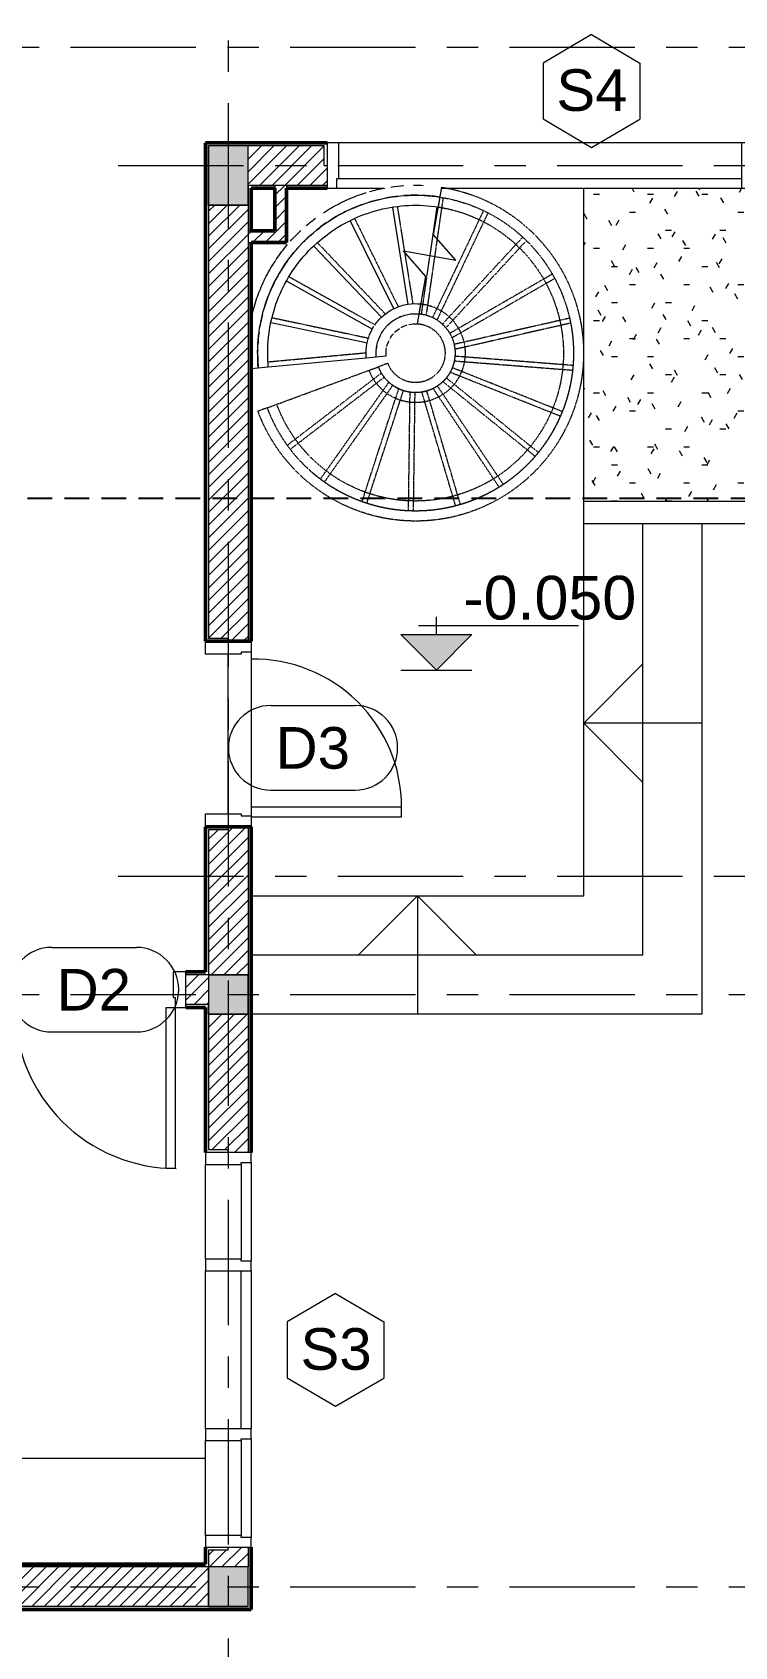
# Model space of a CAD drawing. Header units: millimetres. Extents: x 2164007 to 2324354, y -2513385 to -2308978.
# Drawn here: x 2216268 to 2219826, y -2395527 to -2387347 of the extents above; entities that cross this region are included whole.
import ezdxf

# ---------------------------------------------------------------- set-up
doc = ezdxf.new("R2010")
doc.units = ezdxf.units.MM
for name, pattern in [('Dash 1_16_', [3.175, 1.5875, -1.5875]), ('DASHED2', [0.375, 0.25, -0.125]), ('Grid Line', [22.225, 12.7, -3.175, 3.175, -3.175]), ('HIDDEN2', [0.1875, 0.125, -0.0625]), ('Overhead 1_16_', [2.579687, 1.5875, -0.992187])]:
    doc.linetypes.add(name, pattern=pattern)
for name, color, linetype, lineweight in [('A-DETL-MEDM', 33, 'Continuous', 20), ('A-DETL-THIN', 151, 'Continuous', 9), ('A-DOOR', 8, 'Continuous', 13), ('A-DOOR-IDEN', 8, 'Continuous', 9), ('A-FLOR', 8, 'Continuous', 13), ('A-FLOR-HRAL', 8, 'Continuous', 9), ('A-FLOR-PATT', 8, 'Continuous', 13), ('A-GLAZ', 8, 'Continuous', 13), ('A-GLAZ-IDEN', 152, 'Continuous', 9), ('A-WALL', 113, 'Continuous', 20), ('A-WALL-PATT', 8, 'Continuous', 50), ('G-ANNO-DIMS', 111, 'Continuous', 9), ('I-FURN', 8, 'Continuous', 9), ('S-COLS', 52, 'Continuous', 9), ('S-GRID', 8, 'Continuous', 9), ('S-STRS', 8, 'Continuous', 9), ('S-STRS-MBND', 8, 'Overhead 1_16_', 9)]:
    doc.layers.add(name, color=color, linetype=linetype, lineweight=lineweight)
doc.layers.add('NETGIONG', color=21, linetype='HIDDEN2')
doc.styles.add('Arial', font='arial.ttf', dxfattribs={"height": 175.652835})
doc.styles.add('Arial_3', font='arial.ttf', dxfattribs={"height": 177.035928})
pattern_1 = [(45, (2219476.043, -2391093.63), (-31.8198, 31.8198), [])]

# ---------------------------------------------------------------- blocks, each defined once
blk = doc.blocks.new('Furniture 16 - Furniture 3-1064372-TÂ_NG 1')
at = {"layer": 'I-FURN'}
for p, q in [((-12220.1, 6261.8), (-12755.1, 6261.8)), ((-12220.1, 4847), (-12220.1, 6261.8))]:
    blk.add_line(p, q, dxfattribs=at)
blk = doc.blocks.new('CUADI XINFA 65X940X2300 - D2-1066362-TÂ_NG 1')
at = {"layer": 'A-DOOR', "lineweight": 9}
for p, q in [((-410, 906.2), (-365, 906.2)), ((-410, 90), (-410, 906.2)), ((-365, 906.2), (-365, 90)), ((-365, 90), (-410, 90))]:
    blk.add_line(p, q, dxfattribs=at)
at = {"layer": 'A-DOOR'}
for p, q in [((-410, 90), (-465, 90)), ((-465, 90), (-465, -90)), ((-410, 40), (-410, 90)), ((475, 90), (420, 90)), ((420, 90), (420, 40)), ((475, -90), (475, 90)), ((-400, 40), (-410, 40)), ((-400, -90), (-400, 40)), ((420, 40), (410, 40)), ((410, 40), (410, -90)), ((-465, -90), (-400, -90)), ((410, -90), (475, -90))]:
    blk.add_line(p, q, dxfattribs=at)
at = {"layer": 'A-DOOR', "lineweight": 9}
blk.add_arc((-415, 90), 816.2, 360, 90, dxfattribs=at)
blk = doc.blocks.new('Cua di XIN FA la 940X2800 - D3-1110173-TÂ_NG 1')
at = {"layer": 'A-DOOR'}
for p, q in [((-470, 115), (-405, 115)), ((-470, -115), (-470, 115)), ((-405, 115), (-405, -65)), ((405, 115), (470, 115)), ((405, -65), (405, 115)), ((470, 115), (470, -115)), ((-415, -65), (-415, -115)), ((-405, -65), (-415, -65)), ((415, -65), (405, -65)), ((415, -115), (415, -65)), ((-415, -115), (-470, -115)), ((470, -115), (415, -115))]:
    blk.add_line(p, q, dxfattribs=at)
at = {"layer": 'A-DOOR', "lineweight": 20}
for p, q in [((-420, -115), (-420, -877.5)), ((-370, -115), (-415, -115)), ((-370, -877.5), (-370, -115)), ((-420, -877.5), (-370, -877.5))]:
    blk.add_line(p, q, dxfattribs=at)
at = {"layer": 'A-DOOR', "lineweight": 9}
blk.add_line((-370, -115), (-415, -115), dxfattribs=at)
blk.add_arc((-370, -127.5), 750, 270, 0.85864, dxfattribs=at)
blk = doc.blocks.new('cua so 3200x1850x60 - S4-1124333-TÂ_NG 1')
at = {"layer": 'A-GLAZ'}
for p, q in [((-1550, 115), (-1600, 115)), ((-1600, 115), (-1600, -115)), ((-1550, 65), (-1550, 115)), ((-550, 115), (-1550, 115)), ((-500, 115), (-550, 115)), ((-550, 115), (-550, 65)), ((-500, -115), (-500, 115)), ((1018.8, 115), (-500, 115)), ((1550, 115), (1312.2, 115)), ((1600, 115), (1550, 115)), ((1550, 115), (1550, 65)), ((1600, -115), (1600, 115)), ((-1540, 65), (-1550, 65)), ((-1540, -115), (-1540, 65)), ((-560, 65), (-1540, 65)), ((-550, 65), (-560, 65)), ((-560, 65), (-560, -115)), ((1540, 65), (-500, 65)), ((1550, 65), (1540, 65)), ((1540, 65), (1540, -115)), ((-1600, -115), (-1540, -115)), ((-1540, -115), (-560, -115)), ((-560, -115), (-500, -115)), ((-500, -115), (1540, -115)), ((1540, -115), (1600, -115))]:
    blk.add_line(p, q, dxfattribs=at)
at = {"layer": 'A-GLAZ', "linetype": 'Dash 1_16_', "lineweight": 9}
for p, q in [((-1050, 115), (-1550, 115)), ((-1261, 115), (-1050, 115)), ((-1050, 115), (-550, 115)), ((-839, 115), (-1050, 115))]:
    blk.add_line(p, q, dxfattribs=at)
blk = doc.blocks.new('SO2000X2000X700 - S3-1099097-TÂ_NG 1')
at = {"layer": 'A-GLAZ'}
for p, q in [((-950, 115), (-1000, 115)), ((-1000, 115), (-1000, -115)), ((-950, 65), (-950, 115)), ((-950, 115), (-450, 115)), ((-400, 115), (-450, 115)), ((-450, 115), (-450, 65)), ((-400, 115), (400, 115)), ((-400, 65), (-400, 115)), ((450, 115), (400, 115)), ((400, 115), (400, 65)), ((450, 65), (450, 115)), ((450, 115), (950, 115)), ((1000, 115), (950, 115)), ((950, 115), (950, 65)), ((1000, -115), (1000, 115)), ((-940, 65), (-950, 65)), ((-940, -115), (-940, 65)), ((-940, 65), (-460, 65)), ((-450, 65), (-460, 65)), ((-460, 65), (-460, -115)), ((-400, -115), (-400, 65)), ((400, 65), (-400, 65)), ((400, 65), (400, -115)), ((460, 65), (450, 65)), ((460, -115), (460, 65)), ((460, 65), (940, 65)), ((950, 65), (940, 65)), ((940, 65), (940, -115)), ((-1000, -115), (-940, -115)), ((-460, -115), (-940, -115)), ((-460, -115), (-400, -115)), ((400, -115), (-400, -115)), ((400, -115), (460, -115)), ((940, -115), (460, -115)), ((940, -115), (1000, -115))]:
    blk.add_line(p, q, dxfattribs=at)
blk = doc.blocks.new('Floors 2 - Floors 2-1072351-TÂ_NG 1')
at = {"layer": 'A-FLOR'}
for p, q in [((-114.9, -929), (-114.9, 1256)), ((185.1, -1229), (185.1, 1256)), ((-114.9, -929), (-2099.9, -929)), ((185.1, -1229), (-2099.9, -1229))]:
    blk.add_line(p, q, dxfattribs=at)
blk = doc.blocks.new('Top Rail Type - Top Rail_Internal_-1073175-TÂ_NG 1')
at = {"layer": 'A-FLOR-HRAL'}
for p, q in [((-1248.2, 2320), (-1239.1, 2370.1)), ((-1516, 2097.6), (-1465.4, 2102.3))]:
    blk.add_line(p, q, dxfattribs=at)
at = {"layer": 'A-FLOR-HRAL', "linetype": 'Overhead 1_16_'}
blk.add_line((-1501.6, 2034), (-1453.9, 2051.6), dxfattribs=at)
at = {"layer": 'A-FLOR-HRAL'}
for points in [[(-1471.8, 2264.5), (-1459, 2282.8), (-1428.5, 2316), (-1371.2, 2351.9), (-1306.4, 2371.4), (-1261.3, 2372.5), (-1239.1, 2370.1)], [(-1465.4, 2102.3), (-1467.2, 2121.7), (-1465.1, 2161), (-1445.1, 2216.6), (-1409.9, 2264.1), (-1362.5, 2299.4), (-1306.9, 2319.6), (-1267.6, 2321.7), (-1248.2, 2320)], [(-1500.9, 2209.4), (-1494.7, 2226), (-1486.6, 2241.9), (-1477, 2256.8)], [(-1516, 2097.6), (-1517.7, 2116), (-1517.1, 2153.4), (-1508.2, 2189.7), (-1501.8, 2207.1)]]:
    blk.add_open_spline(points, degree=3, dxfattribs=at)
at = {"layer": 'A-FLOR-HRAL', "linetype": 'Overhead 1_16_'}
for points in [[(-1248.2, 2320), (-1231.5, 2318.5), (-1198.5, 2311.2), (-1153.2, 2288.3), (-1115.1, 2255), (-1086.5, 2213.1), (-1075, 2181.4), (-1071.2, 2165)], [(-1239.1, 2370.1), (-1218.5, 2367.9), (-1177.9, 2358.3), (-1122.3, 2329.3), (-1075.6, 2287.6), (-1040.5, 2235.8), (-1026.3, 2196.5), (-1021.7, 2176.3)], [(-1021.7, 2176.3), (-1016.6, 2154), (-1012.7, 2107.9), (-1025.6, 2039.8), (-1056.4, 1977.8), (-1102.9, 1926.4), (-1161.6, 1889.4), (-1228, 1869.7), (-1297.3, 1868.8), (-1364.3, 1886.5), (-1424, 1921.8), (-1471.9, 1971.8), (-1493.7, 2012.6), (-1501.6, 2034)], [(-1071.2, 2165), (-1066.8, 2145.5), (-1063.9, 2105), (-1077.7, 2045.6), (-1108.5, 1993.1), (-1153.5, 1952), (-1208.6, 1926.1), (-1268.9, 1917.8), (-1329, 1927.7), (-1383.5, 1955), (-1427.4, 1997.2), (-1447, 2032.8), (-1453.9, 2051.6)]]:
    blk.add_open_spline(points, degree=3, dxfattribs=at)
blk = doc.blocks.new('Top Rail Type - Top Rail_Internal_-1073186-TÂ_NG 1')
at = {"layer": 'A-FLOR-HRAL'}
for p, q in [((-1150.7, 2861), (-1141.7, 2911)), ((-2062.9, 2046.7), (-2012.3, 2051.4))]:
    blk.add_line(p, q, dxfattribs=at)
at = {"layer": 'A-FLOR-HRAL', "linetype": 'Overhead 1_16_'}
blk.add_line((-2016.9, 1844), (-1969.2, 1861.6), dxfattribs=at)
at = {"layer": 'A-FLOR-HRAL'}
for points in [[(-2062.9, 2046.7), (-2067.8, 2100.4), (-2066.9, 2208.8), (-2033, 2367.8), (-1967.7, 2516.7), (-1873.9, 2649.5), (-1755.4, 2760.8), (-1616.9, 2846), (-1464.1, 2901.6), (-1303.2, 2925.4), (-1195, 2919.4), (-1141.7, 2911)], [(-2012.3, 2051.4), (-2016.9, 2101.6), (-2016.1, 2203.1), (-1984.4, 2351.9), (-1923.4, 2491.2), (-1835.7, 2615.6), (-1724.8, 2719.8), (-1595.3, 2799.6), (-1452.4, 2851.8), (-1301.9, 2874.3), (-1200.6, 2868.8), (-1150.7, 2861)]]:
    blk.add_open_spline(points, degree=3, dxfattribs=at)
at = {"layer": 'A-FLOR-HRAL', "linetype": 'Overhead 1_16_'}
for points in [[(-1141.7, 2911), (-1089.4, 2902.8), (-986.5, 2875.9), (-843, 2805.8), (-716.2, 2708.9), (-611, 2588.8), (-531.5, 2450.3), (-497.8, 2349.4), (-486.1, 2297.7)], [(-1150.7, 2861), (-1101.7, 2853.4), (-1005.1, 2828.3), (-870.5, 2762.8), (-751.5, 2671.9), (-652.8, 2559.4), (-578.3, 2429.6), (-546.6, 2334.9), (-535.6, 2286.5)], [(-486.1, 2297.7), (-473.4, 2241.8), (-460.1, 2127.2), (-477.3, 1955), (-530.9, 1790.4), (-618.4, 1641), (-735.7, 1513.8), (-877.5, 1414.6), (-1037.2, 1347.8), (-1207.5, 1316.8), (-1380.4, 1322.7), (-1548.2, 1365.5), (-1702.9, 1443.1), (-1837.5, 1551.9), (-1945.7, 1686.9), (-1997.1, 1790.2), (-2016.9, 1844)], [(-535.6, 2286.5), (-523.8, 2234.1), (-511.3, 2126.8), (-527.4, 1965.5), (-577.6, 1811.4), (-659.5, 1671.5), (-769.4, 1552.4), (-902.2, 1459.4), (-1051.8, 1396.9), (-1211.2, 1367.8), (-1373.2, 1373.4), (-1530.3, 1413.4), (-1675.2, 1486.1), (-1801.2, 1588), (-1902.6, 1714.4), (-1950.7, 1811.2), (-1969.2, 1861.6)]]:
    blk.add_open_spline(points, degree=3, dxfattribs=at)
blk = doc.blocks.new('Spot Elevations - M_Spot Elevation - Exterior Filled 2-332856-TÂ_NG 1')
at = {"layer": 'G-ANNO-DIMS'}
blk.add_hatch(color=256, dxfattribs=at).paths.add_polyline_path([(2, 2), (0, 0), (-2, 2)], flags=0)
for p, q in [((0, 2), (0, 3)), ((0, 0), (-2, 2)), ((-2, 2), (2, 2)), ((-1, 2.5), (8, 2.5)), ((2, 2), (0, 0)), ((-2, 0), (2, 0))]:
    blk.add_line(p, q, dxfattribs=at)
blk = doc.blocks.new('Door Tag - Door Tag-41184-TÂ_NG 1')
at = {"layer": 'A-DOOR-IDEN'}
for p, q in [((-2.38125, 2.38125), (2.38125, 2.38125)), ((-2.38125, -2.38125), (2.38125, -2.38125))]:
    blk.add_line(p, q, dxfattribs=at)
for centre, start, end in [((-2.38125, 0), 90, 270), ((2.38125, 0), 270, 90)]:
    blk.add_arc(centre, 2.38125, start, end, dxfattribs=at)
blk = doc.blocks.new('Window Tag - Window Tag-41068-TÂ_NG 1')
at = {"layer": 'A-GLAZ-IDEN'}
for p, q in [((0, 3.175), (-2.721, 1.573)), ((0, 3.175), (2.718, 1.574)), ((-2.721, 1.573), (-2.721, -1.572)), ((2.718, 1.574), (2.718, -1.585)), ((-2.721, -1.572), (0, -3.175)), ((0, -3.175), (2.718, -1.585))]:
    blk.add_line(p, q, dxfattribs=at)

msp = doc.modelspace()

# ---------------------------------------------------------------- hatches: boundary and pattern name
at = {"layer": 'A-FLOR-PATT', "lineweight": 9}
h = msp.add_hatch(dxfattribs=at)
h.set_pattern_fill('FP_3', color=256, style=0, pattern_type=2)
h.set_pattern_definition([(0, (2219476.04, -2391093.63), (365.76, 91.44), [30.175, -244.145, 30.175, -244.145, -1463.04]), (0, (2219476.04, -2391093.63), (365.76, 91.44), [-548.64, 30.175, -518.465, 30.175, -244.145, -640.08]), (0, (2219476.04, -2391093.63), (365.76, 91.44), [-1371.6, 30.175, -152.705, 30.175, -427.025]), (120, (2219613.2, -2391047.91), (-262.0694, 271.0375), [30.175, -244.145, 30.175, -244.145, -1463.04]), (120, (2219613.2, -2391047.91), (-262.0694, 271.0375), [-548.64, 30.175, -518.465, 30.175, -244.145, -640.08]), (120, (2219613.2, -2391047.91), (-262.0694, 271.0375), [-1371.6, 30.175, -152.705, 30.175, -427.025]), (240, (2219658.92, -2390865.03), (-103.6906, -362.4775), [30.175, -244.145, 30.175, -244.145, -1463.04]), (240, (2219658.92, -2390865.03), (-103.6906, -362.4775), [-548.64, 30.175, -518.465, 30.175, -244.145, -640.08]), (240, (2219658.92, -2390865.03), (-103.6906, -362.4775), [-1371.6, 30.175, -152.705, 30.175, -427.025])])
h.paths.add_polyline_path([(2219357.9, -2389722.7), (2221646.2, -2389722.7), (2221646.2, -2388137.7), (2219061.2, -2388137.7), (2219061.2, -2389722.7)], flags=0)
at = {"layer": 'A-WALL-PATT', "lineweight": 9}
h = msp.add_hatch(dxfattribs=at)
h.set_pattern_fill('FP_1', color=256, style=0, pattern_type=2)
h.set_pattern_definition(pattern_1)
h.paths.add_polyline_path([(2223844.8, -2388122.7), (2223861.2, -2388122.7), (2223861.2, -2387922.7), (2221861.2, -2387922.7), (2221861.2, -2388122.7), (2223524.3, -2388122.7)], flags=0)
h.paths.add_polyline_path([(2221661.2, -2388122.7), (2221661.2, -2387922.7), (2220976.2, -2387922.7), (2220976.2, -2388022.7), (2220961.2, -2388022.7), (2220961.2, -2388122.7)], flags=0)
h.paths.add_polyline_path([(2217755.4, -2388122.7), (2217761.2, -2388122.7), (2217761.2, -2388022.7), (2217746.2, -2388022.7), (2217746.2, -2387922.7), (2217361.2, -2387922.7), (2217361.2, -2388122.7), (2217556.2, -2388122.7)], flags=0)
h = msp.add_hatch(dxfattribs=at)
h.set_pattern_fill('FP_1', color=256, style=0, pattern_type=2)
h.set_pattern_definition(pattern_1)
h.paths.add_polyline_path([(2217496.2, -2388352.7), (2217556.2, -2388352.7), (2217556.2, -2388122.7), (2217496.2, -2388122.7), (2217496.2, -2388262.6)], flags=0)
h = msp.add_hatch(dxfattribs=at)
h.set_pattern_fill('FP_1', color=256, style=0, pattern_type=2)
h.set_pattern_definition(pattern_1)
h.paths.add_polyline_path([(2217361.2, -2395122.7), (2217361.2, -2395022.7), (2217261.2, -2395022.7), (2217261.2, -2395037.7), (2217161.2, -2395037.7), (2217161.2, -2395122.7)], flags=0)
h.paths.add_polyline_path([(2217361.2, -2393022.7), (2217361.2, -2392322.7), (2217161.2, -2392322.7), (2217161.2, -2393007.7), (2217261.2, -2393007.7), (2217261.2, -2393022.7), (2217326.2, -2393022.7)], flags=0)
h.paths.add_polyline_path([(2217261.2, -2392122.7), (2217361.2, -2392122.7), (2217361.2, -2391372.7), (2217261.2, -2391372.7), (2217261.2, -2391387.7), (2217161.2, -2391387.7), (2217161.2, -2392122.7)], flags=0)
h.paths.add_polyline_path([(2217261.2, -2390432.7), (2217361.2, -2390432.7), (2217361.2, -2388222.7), (2217161.2, -2388222.7), (2217161.2, -2390417.7), (2217261.2, -2390417.7)], flags=0)
h = msp.add_hatch(dxfattribs=at)
h.set_pattern_fill('FP_1', color=256, style=0, pattern_type=2)
h.set_pattern_definition(pattern_1)
h.paths.add_polyline_path([(2217434.9, -2388412.7), (2217556.2, -2388412.7), (2217556.2, -2388352.7), (2217361.2, -2388352.7), (2217361.2, -2388412.7), (2217376.2, -2388412.7)], flags=0)
h = msp.add_hatch(dxfattribs=at)
h.set_pattern_fill('FP_1', color=256, style=0, pattern_type=2)
h.set_pattern_definition(pattern_1)
h.paths.add_polyline_path([(2217046.2, -2392272.7), (2217161.2, -2392272.7), (2217161.2, -2392122.7), (2217046.2, -2392122.7), (2217046.2, -2392237.7)], flags=0)
h.paths.add_polyline_path([(2215511.9, -2392272.7), (2216106.2, -2392272.7), (2216106.2, -2392122.7), (2211361.2, -2392122.7), (2211361.2, -2392272.7), (2215191.4, -2392272.7)], flags=0)
h = msp.add_hatch(dxfattribs=at)
h.set_pattern_fill('FP_1', color=256, style=0, pattern_type=2)
h.set_pattern_definition(pattern_1)
h.paths.add_polyline_path([(2211161.2, -2395322.7), (2211161.2, -2395122.7), (2211026.2, -2395122.7), (2211026.2, -2395322.7)], flags=0)
h.paths.add_polyline_path([(2216793.9, -2395322.7), (2217161.2, -2395322.7), (2217161.2, -2395122.7), (2211361.2, -2395122.7), (2211361.2, -2395322.7), (2215511.9, -2395322.7)], flags=0)
at = {"layer": 'S-COLS'}
for points in [[(2217361.2, -2388222.7), (2217361.2, -2387922.7), (2217161.2, -2387922.7), (2217161.2, -2388222.7)], [(2217361.2, -2392322.7), (2217361.2, -2392122.7), (2217161.2, -2392122.7), (2217161.2, -2392322.7)], [(2217361.2, -2395322.7), (2217361.2, -2395122.7), (2217161.2, -2395122.7), (2217161.2, -2395322.7)]]:
    msp.add_hatch(color=256, dxfattribs=at).paths.add_polyline_path(points, flags=0)

# ---------------------------------------------------------------- linework, layer by layer
at = {"layer": 'A-DETL-MEDM'}
for p, q in [((2219061.2, -2390847.7), (2219361.2, -2390547.7)), ((2219061.2, -2390847.7), (2219361.2, -2391147.7)), ((2218218.7, -2391722.7), (2217918.7, -2392022.7)), ((2218218.7, -2391722.7), (2218518.7, -2392022.7))]:
    msp.add_line(p, q, dxfattribs=at)
at = {"layer": 'A-DETL-THIN'}
for p, q in [((2219661.2, -2390847.7), (2219061.2, -2390847.7)), ((2218218.7, -2391722.7), (2218218.7, -2392322.7))]:
    msp.add_line(p, q, dxfattribs=at)
at = {"layer": 'A-FLOR'}
for p, q in [((2219061.2, -2389722.7), (2219061.2, -2388137.7)), ((2219061.2, -2391722.7), (2219061.2, -2389837.7)), ((2217261.2, -2391307.7), (2217261.2, -2390497.7)), ((2217376.2, -2390487.7), (2217376.2, -2391317.7)), ((2217376.2, -2391722.7), (2219061.2, -2391722.7))]:
    msp.add_line(p, q, dxfattribs=at)
at = {"layer": 'A-WALL', "lineweight": 50}
for p, q in [((2217146.2, -2387907.7), (2217146.2, -2390432.7)), ((2217761.2, -2387907.7), (2217146.2, -2387907.7)), ((2217376.2, -2388352.7), (2217376.2, -2388137.7)), ((2217376.2, -2388137.7), (2217496.2, -2388137.7)), ((2217496.2, -2388137.7), (2217496.2, -2388352.7)), ((2217556.2, -2388137.7), (2217761.2, -2388137.7)), ((2217556.2, -2388412.7), (2217556.2, -2388137.7)), ((2217496.2, -2388352.7), (2217376.2, -2388352.7)), ((2217376.2, -2390432.7), (2217376.2, -2388412.7)), ((2217376.2, -2388412.7), (2217556.2, -2388412.7)), ((2217146.2, -2390432.7), (2217376.2, -2390432.7)), ((2217376.2, -2391372.7), (2217146.2, -2391372.7)), ((2217146.2, -2391372.7), (2217146.2, -2392107.7)), ((2217376.2, -2393022.7), (2217376.2, -2391372.7)), ((2217146.2, -2392107.7), (2217046.2, -2392107.7)), ((2217046.2, -2392287.7), (2217146.2, -2392287.7)), ((2217146.2, -2392287.7), (2217146.2, -2393022.7)), ((2217146.2, -2395022.7), (2217146.2, -2395107.7)), ((2217376.2, -2395337.7), (2217376.2, -2395022.7)), ((2217146.2, -2395107.7), (2213063.8, -2395107.7)), ((2210966.2, -2395337.7), (2217376.2, -2395337.7))]:
    msp.add_line(p, q, dxfattribs=at)
at = {"layer": 'A-WALL'}
for p, q in [((2217161.2, -2388222.7), (2217161.2, -2387922.7)), ((2217361.2, -2388122.7), (2217361.2, -2388222.7)), ((2217361.2, -2388222.7), (2217161.2, -2388222.7)), ((2219061.2, -2389722.7), (2221646.2, -2389722.7)), ((2219061.2, -2389837.7), (2219061.2, -2389722.7)), ((2221646.2, -2389837.7), (2219061.2, -2389837.7)), ((2217161.2, -2392122.7), (2217361.2, -2392122.7)), ((2217361.2, -2392122.7), (2217361.2, -2392322.7)), ((2217161.2, -2392322.7), (2217161.2, -2392272.7)), ((2217361.2, -2392322.7), (2217161.2, -2392322.7)), ((2217161.2, -2395322.7), (2217161.2, -2395122.7)), ((2217361.2, -2395322.7), (2217161.2, -2395322.7))]:
    msp.add_line(p, q, dxfattribs=at)
at = {"layer": 'A-WALL', "lineweight": 13}
for p, q in [((2217746.2, -2387922.7), (2217361.2, -2387922.7)), ((2217746.2, -2388022.7), (2217746.2, -2387922.7)), ((2217746.2, -2388022.7), (2217761.2, -2388022.7)), ((2217761.2, -2388122.7), (2217361.2, -2388122.7)), ((2217496.2, -2388122.7), (2217496.2, -2388137.7)), ((2217556.2, -2388122.7), (2217556.2, -2388137.7)), ((2217161.2, -2388222.7), (2217161.2, -2390417.7)), ((2217361.2, -2388222.7), (2217361.2, -2390432.7)), ((2217361.2, -2388352.7), (2217376.2, -2388352.7)), ((2217361.2, -2388412.7), (2217376.2, -2388412.7)), ((2217161.2, -2390417.7), (2217261.2, -2390417.7)), ((2217261.2, -2390432.7), (2217261.2, -2390417.7)), ((2217161.2, -2391387.7), (2217161.2, -2392122.7)), ((2217261.2, -2391387.7), (2217161.2, -2391387.7)), ((2217261.2, -2391387.7), (2217261.2, -2391372.7)), ((2217361.2, -2391372.7), (2217361.2, -2392122.7)), ((2217161.2, -2392122.7), (2217046.2, -2392122.7)), ((2217161.2, -2392272.7), (2217046.2, -2392272.7)), ((2217161.2, -2392322.7), (2217161.2, -2393007.7)), ((2217361.2, -2392322.7), (2217361.2, -2393022.7)), ((2217161.2, -2393007.7), (2217261.2, -2393007.7)), ((2217261.2, -2393022.7), (2217261.2, -2393007.7)), ((2217161.2, -2395037.7), (2217161.2, -2395122.7)), ((2217261.2, -2395037.7), (2217161.2, -2395037.7)), ((2217261.2, -2395037.7), (2217261.2, -2395022.7)), ((2217361.2, -2395022.7), (2217361.2, -2395122.7)), ((2217161.2, -2395122.7), (2211361.2, -2395122.7)), ((2217161.2, -2395322.7), (2211361.2, -2395322.7))]:
    msp.add_line(p, q, dxfattribs=at)
at = {"layer": 'NETGIONG', "color": 5, "linetype": 'DASHED2', "lineweight": 25, "ltscale": 500}
msp.add_line((2206680.7, -2389708.2), (2235758.4, -2389708.2), dxfattribs=at)
at = {"layer": 'S-COLS'}
for p, q in [((2217361.2, -2387922.7), (2217161.2, -2387922.7)), ((2217161.2, -2387922.7), (2217161.2, -2388222.7)), ((2217361.2, -2388222.7), (2217361.2, -2387922.7)), ((2217161.2, -2388222.7), (2217361.2, -2388222.7)), ((2217361.2, -2392122.7), (2217161.2, -2392122.7)), ((2217161.2, -2392122.7), (2217161.2, -2392322.7)), ((2217361.2, -2392322.7), (2217361.2, -2392122.7)), ((2217161.2, -2392322.7), (2217361.2, -2392322.7)), ((2217361.2, -2395122.7), (2217161.2, -2395122.7)), ((2217161.2, -2395122.7), (2217161.2, -2395322.7)), ((2217361.2, -2395322.7), (2217361.2, -2395122.7)), ((2217161.2, -2395322.7), (2217361.2, -2395322.7))]:
    msp.add_line(p, q, dxfattribs=at)
at = {"layer": 'S-GRID', "linetype": 'Grid Line', "ltscale": 50}
for p, q in [((2217261.2, -2376594.2), (2217261.2, -2397842.2)), ((2206461.2, -2387422.7), (2220551.8, -2387422.7)), ((2216703.9, -2388022.7), (2235631, -2388022.7)), ((2216703.9, -2391622.7), (2235631, -2391622.7)), ((2206461.2, -2392222.7), (2220551.8, -2392222.7)), ((2206461.2, -2395222.7), (2235631, -2395222.7))]:
    msp.add_line(p, q, dxfattribs=at)
at = {"layer": 'S-STRS', "linetype": 'Overhead 1_16_'}
for p, q in [((2217901.4, -2388291.7), (2218122.2, -2388738.4)), ((2218117.2, -2388230.2), (2218153, -2388455.2)), ((2217713, -2388413.5), (2218057.3, -2388775.6)), ((2218153.8, -2388459.7), (2218195.8, -2388723.6)), ((2218318.8, -2388394.3), (2218306.1, -2388482.7)), ((2217569, -2388585.7), (2218005.1, -2388829.4)), ((2217483.9, -2388793.4), (2217971.8, -2388896.6)), ((2217463.1, -2389016.8), (2217960.5, -2388970.5))]:
    msp.add_line(p, q, dxfattribs=at)
at = {"layer": 'S-STRS'}
for p, q in [((2218092.2, -2388234.5), (2218170.5, -2388726.1)), ((2218316.6, -2388231.8), (2218281.1, -2388478.2)), ((2217878.3, -2388302.3), (2218099.3, -2388749.3)), ((2217693.7, -2388430.1), (2218037.2, -2388791.4)), ((2217557, -2388608.1), (2217991.9, -2388851.1)), ((2217478.1, -2388818.1), (2217965.8, -2388921.2)), ((2217463.8, -2389042.2), (2217960, -2388996.1)), ((2218010.6, -2388991.4), (2218061.2, -2388986.7)), ((2217376.2, -2389050.4), (2217413.2, -2389047))]:
    msp.add_line(p, q, dxfattribs=at)
for radius, start, end in [(800, 103.09464, 107.35319), (800, 99.04711, 100.71799), (800, 96.44894, 99.04711), (800, 89.13028, 94.22743), (800, 81.79326, 87.79289), (800, 81.0431, 81.79326), (800, 116.30096, 122.4401), (800, 116.02482, 116.30096), (800, 109.58871, 114.6078), (800, 131.16627, 133.55482), (800, 124.11183, 128.88301), (800, 137.76468, 142.08685), (800, 133.55482, 135.39257), (800, 144.24243, 149.74984), (800, 150.80867, 157.08861), (800, 150.67111, 150.80867), (800, 158.98083, 163.54127), (800, 165.86903, 168.06252), (200, 112.08389, 114.446), (800, 172.43001, 176.84857), (800, 168.06252, 170.07412), (200, 126.9033, 129.31179), (200, 169.99762, 172.39135), (200, 155.16237, 157.54064), (800, 178.89415, 185.31638)]:
    msp.add_arc((2218209.7, -2388972.8), radius, start, end, dxfattribs=at)
for points in [[(2218085, -2388131.2), (2218106.8, -2388128), (2218128.7, -2388125.6), (2218150.6, -2388124.1)], [(2218199.8, -2388122.1), (2218216, -2388121.9), (2218232.2, -2388122.2), (2218248.4, -2388122.9)], [(2217784.1, -2388236.2), (2217811.6, -2388220.3), (2217840, -2388205.9), (2217869.1, -2388193.2)], [(2217869.9, -2388192.8), (2217899.2, -2388180.1), (2217929.1, -2388169), (2217959.6, -2388159.6)], [(2217976.5, -2388154.6), (2218002, -2388147.3), (2218027.9, -2388141.3), (2218054, -2388136.4)], [(2217655.2, -2388327.6), (2217670.6, -2388314.4), (2217686.4, -2388301.7), (2217702.7, -2388289.7)], [(2217743.3, -2388261.3), (2217756.5, -2388252.6), (2217769.9, -2388244.4), (2217783.5, -2388236.5)], [(2217575.4, -2388405.9), (2217592.1, -2388387.2), (2217609.6, -2388369.2), (2217628, -2388352)], [(2217503.2, -2388498.9), (2217521, -2388472.4), (2217540.2, -2388446.9), (2217560.9, -2388422.5)], [(2217414.5, -2388670.4), (2217425.9, -2388640.4), (2217452.1, -2388581.8), (2217484.7, -2388526.5), (2217502.6, -2388499.8)], [(2217385.3, -2388762.7), (2217393.3, -2388731.5), (2217403, -2388700.7), (2217414.5, -2388670.5)], [(2217375.6, -2388805.4), (2217378.4, -2388791.3), (2217381.6, -2388777.2), (2217385.2, -2388763.2)], [(2218102.6, -2388869), (2218110.2, -2388861.1), (2218118.8, -2388854.1), (2218128, -2388848)], [(2218136.4, -2388842.9), (2218145.9, -2388837.6), (2218155.9, -2388833.2), (2218166.4, -2388830.1)], [(2218176.2, -2388827.4), (2218190.2, -2388824.2), (2218204.6, -2388823), (2218218.8, -2388823.9)], [(2218061.2, -2388986.7), (2218060, -2388973.4), (2218060.5, -2388959.9), (2218062.8, -2388946.7)], [(2218064.6, -2388938.4), (2218067, -2388928.1), (2218070.5, -2388918.1), (2218075.1, -2388908.6)], [(2218080.4, -2388898.4), (2218085.2, -2388890), (2218090.9, -2388882.1), (2218097.2, -2388874.9)]]:
    msp.add_open_spline(points, degree=3, dxfattribs=at)
at = {"layer": 'S-STRS-MBND', "linetype": 'Continuous'}
for p, q in [((2218300.1, -2388372.8), (2218343.3, -2388132.6)), ((2218412.9, -2388502), (2218300.1, -2388372.8)), ((2218149.2, -2388454.5), (2218412.9, -2388502)), ((2218262.1, -2388583.7), (2218149.2, -2388454.5)), ((2218218.8, -2388823.9), (2218262.1, -2388583.7))]:
    msp.add_line(p, q, dxfattribs=at)
at = {"layer": 'S-STRS-MBND'}
for p, q in [((2218349, -2388185), (2218318.8, -2388394.3)), ((2218553.7, -2388250.5), (2218295.7, -2388792.3)), ((2218576.4, -2388261.8), (2218318, -2388804.6)), ((2218153, -2388455.2), (2218153.8, -2388459.7)), ((2218752.4, -2388385), (2218345.4, -2388825.9)), ((2218770.8, -2388402.6), (2218363, -2388844.3)), ((2218281.1, -2388478.2), (2218238.3, -2388774.9)), ((2218306.1, -2388482.7), (2218263.2, -2388780.1)), ((2218902.3, -2388572.4), (2218382.9, -2388872.7)), ((2218914.7, -2388594.6), (2218394.2, -2388895.5)), ((2218989.9, -2388795.9), (2218404.8, -2388928.6)), ((2218995.2, -2388820.8), (2218408.8, -2388953.7)), ((2218069.8, -2389024.4), (2218022.1, -2389042)), ((2219004.9, -2389060.6), (2218405.5, -2389013.6)), ((2219007.3, -2389035.3), (2218409.1, -2388988.4)), ((2217459.1, -2389249.6), (2218022.1, -2389042)), ((2217559.9, -2389439.4), (2218036.9, -2389073.4)), ((2217575, -2389459.8), (2218051.1, -2389094.6)), ((2218831.6, -2389476.1), (2218365.2, -2389098.6)), ((2218943.1, -2389292.5), (2218384.6, -2389069.9)), ((2218952.9, -2389269), (2218395.5, -2389046.9)), ((2217727.5, -2389611.1), (2218074.5, -2389120.2)), ((2217748, -2389626.1), (2218094.3, -2389136.2)), ((2217938.5, -2389725.4), (2218124.3, -2389153.7)), ((2217962.5, -2389733.7), (2218147.9, -2389163)), ((2218174, -2389772), (2218181.8, -2389170.9)), ((2218199.3, -2389772.8), (2218207.1, -2389172.8)), ((2218412.6, -2389746.7), (2218241.8, -2389170.2)), ((2218437.1, -2389739.8), (2218266.6, -2389164.6)), ((2218633, -2389651.7), (2218298.9, -2389151.9)), ((2218654.4, -2389637.9), (2218320.9, -2389139.1)), ((2218815.3, -2389495.6), (2218348, -2389117.4)), ((2217459.1, -2389249.6), (2217411.5, -2389267.2))]:
    msp.add_line(p, q, dxfattribs=at)
for points in [[(2218343.3, -2388132.6), (2218403.9, -2388142.2), (2218522.9, -2388174.6), (2218686.9, -2388260.4), (2218828.7, -2388379.4), (2218941.6, -2388526), (2219020.4, -2388693.5), (2219061.5, -2388874), (2219062.9, -2389059), (2219024.5, -2389240.1), (2218948.2, -2389408.7), (2218837.4, -2389557), (2218697.4, -2389678.1), (2218534.7, -2389766.3), (2218356.9, -2389817.6), (2218172.2, -2389829.5), (2217989.3, -2389801.5), (2217816.6, -2389734.8), (2217713.7, -2389666.8), (2217666.5, -2389627.6)], [(2218334.3, -2388182.6), (2218391.3, -2388191.6), (2218503.3, -2388221.9), (2218657.7, -2388302.4), (2218791.1, -2388414.2), (2218897.5, -2388552), (2218971.8, -2388709.5), (2219010.6, -2388879.2), (2219012, -2389053.3), (2218976, -2389223.6), (2218904.3, -2389382.3), (2218800.2, -2389521.8), (2218668.6, -2389635.8), (2218515.6, -2389718.8), (2218348.4, -2389767.1), (2218174.6, -2389778.3), (2218002.5, -2389752), (2217840.1, -2389689.4), (2217743.3, -2389625.3), (2217698.9, -2389588.5)], [(2218227.9, -2388773.7), (2218248.6, -2388775.5), (2218289.4, -2388785.8), (2218343, -2388819.3), (2218383.7, -2388867.6), (2218407.6, -2388926.1), (2218412.4, -2388989), (2218397.6, -2389050.4), (2218364.7, -2389104.3), (2218316.9, -2389145.6), (2218258.7, -2389170.1), (2218195.8, -2389175.6), (2218134.2, -2389161.5), (2218098, -2389140), (2218082, -2389126.7)], [(2218218.8, -2388823.9), (2218234.4, -2388824.9), (2218265.4, -2388831.7), (2218306.3, -2388855.8), (2218337.7, -2388891.4), (2218356.6, -2388935), (2218361.1, -2388982.3), (2218350.8, -2389028.6), (2218326.6, -2389069.5), (2218291, -2389100.9), (2218247.4, -2389119.8), (2218200.1, -2389124.2), (2218153.7, -2389113.8), (2218126.5, -2389097.6), (2218114.5, -2389087.6)], [(2218114.5, -2389087.6), (2218104.4, -2389079.3), (2218086.5, -2389060), (2218074.3, -2389036.7), (2218069.8, -2389024.4)], [(2218082, -2389126.7), (2218068.6, -2389115.6), (2218044.6, -2389089.7), (2218028.2, -2389058.4), (2218022.1, -2389042)], [(2217666.5, -2389627.6), (2217628.3, -2389595.9), (2217557.5, -2389525.8), (2217471.2, -2389403.8), (2217428.6, -2389313.7), (2217411.5, -2389267.2)], [(2217698.9, -2389588.5), (2217663, -2389558.7), (2217596.4, -2389492.8), (2217515.3, -2389378.1), (2217475.3, -2389293.4), (2217459.1, -2389249.6)]]:
    msp.add_open_spline(points, degree=3, dxfattribs=at)

# ---------------------------------------------------------------- block references
at = {"layer": 'A-DOOR'}
for name, p, rotation in [('Cua di XIN FA la 940X2800 - D3-1110173-TÂ_NG 1', (2217261.2, -2390902.7), 90), ('CUADI XINFA 65X940X2300 - D2-1066362-TÂ_NG 1', (2216581.2, -2392197.7), 180)]:
    msp.add_blockref(name, p, dxfattribs=dict(at, rotation=rotation))
at = {"layer": 'A-DOOR-IDEN', "xscale": 90, "yscale": 90, "zscale": 89.99999999999996}
for p in [(2217690.1, -2390972.2), (2216581.2, -2392197.7)]:
    msp.add_blockref('Door Tag - Door Tag-41184-TÂ_NG 1', p, dxfattribs=at)
at = {"layer": 'A-FLOR'}
msp.add_blockref('Floors 2 - Floors 2-1072351-TÂ_NG 1', (2219476, -2391093.6), dxfattribs=at)
at = {"layer": 'A-FLOR-HRAL'}
for name in ['Top Rail Type - Top Rail_Internal_-1073186-TÂ_NG 1', 'Top Rail Type - Top Rail_Internal_-1073175-TÂ_NG 1']:
    msp.add_blockref(name, (2219476, -2391093.6), dxfattribs=at)
at = {"layer": 'A-GLAZ'}
for name, p, rotation in [('cua so 3200x1850x60 - S4-1124333-TÂ_NG 1', (2219361.2, -2388022.7), 180), ('SO2000X2000X700 - S3-1099097-TÂ_NG 1', (2217261.2, -2394022.7), 270)]:
    msp.add_blockref(name, p, dxfattribs=dict(at, rotation=rotation))
at = {"layer": 'A-GLAZ-IDEN', "xscale": 90, "yscale": 90, "zscale": 89.99999999999996}
for p in [(2219100.8, -2387644.6), (2217804.8, -2394022.7)]:
    msp.add_blockref('Window Tag - Window Tag-41068-TÂ_NG 1', p, dxfattribs=at)
at = {"layer": 'G-ANNO-DIMS', "xscale": 90, "yscale": 90, "zscale": 89.99999999999996}
msp.add_blockref('Spot Elevations - M_Spot Elevation - Exterior Filled 2-332856-TÂ_NG 1', (2218315, -2390578.5), dxfattribs=at)
at = {"layer": 'I-FURN', "rotation": 90}
msp.add_blockref('Furniture 16 - Furniture 3-1064372-TÂ_NG 1', (2221993.1, -2382352.6), dxfattribs=at)

# ---------------------------------------------------------------- texts
at = {"layer": 'A-DOOR-IDEN', "char_height": 210.78, "width": 447.484, "attachment_point": 2, "line_spacing_factor": 0.938532, "style": 'Arial'}
for s, insert in [('D3', (2217689.2, -2390867.4)), ('D2', (2216580.2, -2392092.8))]:
    msp.add_mtext(s, dxfattribs=dict(at, insert=insert))
at = {"layer": 'A-GLAZ-IDEN', "char_height": 210.78, "width": 429.482, "attachment_point": 2, "line_spacing_factor": 0.938532, "style": 'Arial'}
for s, insert in [('S4', (2219103.1, -2387534.7)), ('S3', (2217807, -2393912.7))]:
    msp.add_mtext(s, dxfattribs=dict(at, insert=insert))
at = {"layer": 'G-ANNO-DIMS', "insert": (2218451.1, -2390101.1), "char_height": 221.29, "width": 1044.9, "attachment_point": 1, "line_spacing_factor": 0.938532, "style": 'Arial_3'}
msp.add_mtext('-0.050', dxfattribs=at)

doc.saveas('drawing.dxf')
